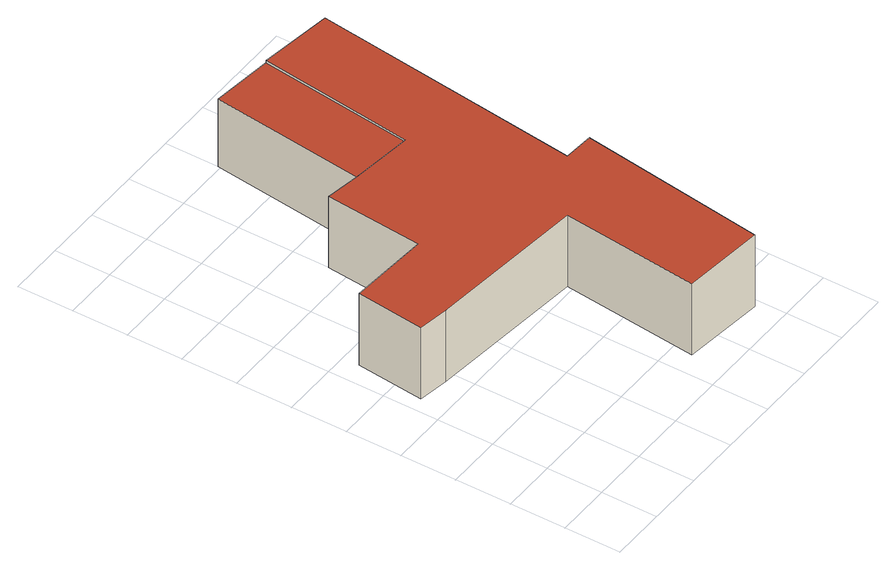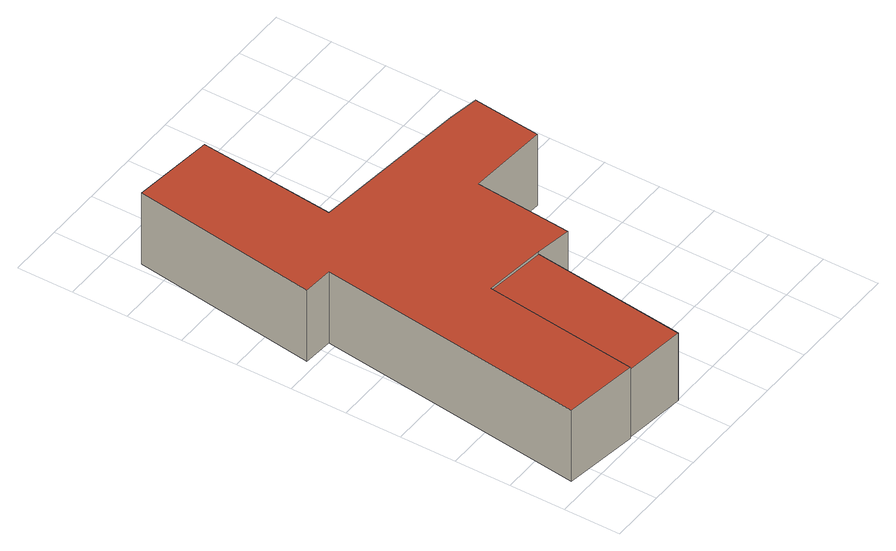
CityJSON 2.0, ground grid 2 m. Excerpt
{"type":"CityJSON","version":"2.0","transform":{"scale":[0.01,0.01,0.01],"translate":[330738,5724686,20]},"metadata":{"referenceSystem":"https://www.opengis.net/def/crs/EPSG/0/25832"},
"CityObjects":{
"building1":{"type":"Building","attributes":{"Geometrietyp2DReferenz":"3000","Gemeindeschluessel":"05170048","function":"51009_1610","roofType":"1000","measuredHeight":2.86},"geometry":[{"type":"Solid","lod":"2","boundaries":[[[[0,1,2,3]],[[4,5,1,0]],[[6,7,5,4]],[[8,9,7,6]],[[10,11,9,8]],[[12,13,11,10]],[[14,15,13,12]],[[16,17,15,14]],[[18,19,17,16]],[[20,21,19,18]],[[22,23,21,20]],[[24,25,23,22]],[[26,27,25,24]],[[3,2,27,26]],[[24,22,20,18,16,14,12,10,8,6,4,0,3,26]],[[1,5,7,9,11,13,15,17,19,21,23,25,27,2]]]],"semantics":{"surfaces":[{"type":"WallSurface"},{"type":"RoofSurface"},{"type":"GroundSurface"}],"values":[[0,0,0,0,0,0,0,0,0,0,0,0,0,0,1,2]]}}]},
"building2":{"type":"Building","attributes":{"Geometrietyp2DReferenz":"3000","Gemeindeschluessel":"05170048","function":"31001_2430","roofType":"1000","measuredHeight":2.7},"geometry":[{"type":"Solid","lod":"2","boundaries":[[[[28,29,30,31]],[[32,33,29,28]],[[34,35,33,32]],[[31,30,35,34]],[[32,28,31,34]],[[29,33,35,30]]]],"semantics":{"surfaces":[{"type":"WallSurface"},{"type":"RoofSurface"},{"type":"GroundSurface"}],"values":[[0,0,0,0,1,2]]}}]}
},
"vertices":[
[816,1780,289],[816,1780,4],[749,1224,4],[749,1224,289],[1081,1743,289],[1081,1743,4],[961,776,289],[961,776,4],[1069,768,289],[1069,768,4],[976,99,289],[976,99,4],[682,131,289],[682,131,4],[733,621,289],[733,621,4],[162,680,289],[162,680,4],[52,698,289],[52,698,4],[79,942,289],[79,942,4],[369,923,289],[369,923,4],[400,1271,289],[400,1271,4],[529,1250,289],[529,1250,4],
[749,1224,281],[749,1224,11],[816,1780,11],[816,1780,281],[529,1250,281],[529,1250,11],[596,1806,281],[596,1806,11]
]}
